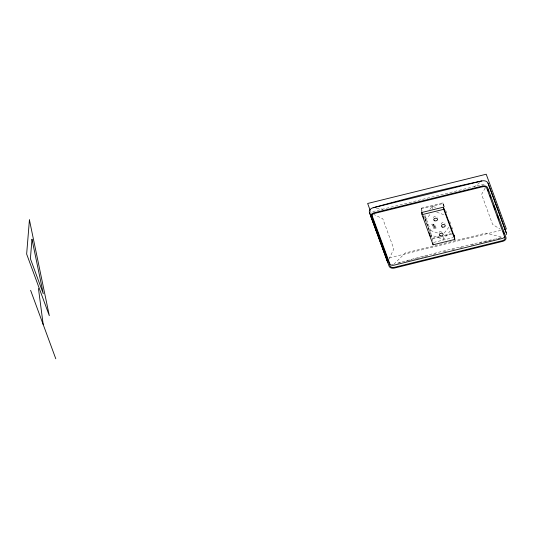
<?xml version="1.0" encoding="UTF-8"?>
<svg xmlns="http://www.w3.org/2000/svg" width="533" height="533" viewBox="0 0 533 533"><rect width="100%" height="100%" fill="white"/><g stroke="black" fill="none" stroke-linecap="round" stroke-linejoin="round"><path stroke-width="0.4" stroke-dasharray="2.67 2" d="M389.043 259.098L393.847 248.884L382.774 218.77L373.873 214.519M485.19 188.069L481.579 194.398L492.652 224.513L500.127 229.057M429.878 209.322L432.31 206.258L436.913 207.89M430.604 233.567L425.62 220.016L430.477 213.893M444.289 233.028L449.146 226.905M425.62 220.016L425.021 215.445L430.557 230.503L431.157 235.073L443.429 239.437L450.238 230.862M393.874 264.221L405.313 252.962L485.843 233.101L502.559 237.412M474.004 187.196L479.847 182.506M421.736 212.514L421.163 208.183L442.903 202.82L444.602 207.457M439.485 236.512L432.236 238.298L431.104 235.213M444.315 235.32L451.558 233.534M439.578 237.232L432.33 239.024L431.197 235.932M440.385 237.038L451.658 234.254M433.615 242.428L452.937 237.665M389.396 257.832L500.707 230.376M397.898 263.229L400.316 262.629M405.953 261.243L408.365 260.644M409.171 260.444L416.42 258.658M417.219 258.458L424.468 256.673M425.274 256.473L429.298 255.48M433.322 254.488L437.346 253.495M443.789 251.909L447.813 250.916M451.837 249.924L455.868 248.931M459.892 247.932L462.304 247.339M471.165 245.153L474.383 244.361M479.214 243.168L484.044 241.975M484.85 241.775L493.705 239.597M497.729 238.597L501.753 237.605A1224.721 859.816 -20.2 0 0 496.163 238.777M376.405 208.243L382.994 209.216M436.747 212.187L444.415 214.919M430.557 230.503L438.226 233.227M445.741 210.542L446.594 212.86M449.719 221.355L450.565 223.673M451.704 226.758L452.557 229.077M444.129 206.631L442.996 203.546L421.257 208.909L422.109 211.221M421.163 208.183L422.303 211.275M423.722 215.132L429.964 232.121M424.948 218.943L429.491 231.302M370.482 211.188L371.055 212.734M442.903 202.82L443.436 206.884M443.03 236.392L443.429 239.437M432.31 206.258L432.809 210.062M432.343 239.11L432.556 240.736M393.227 264.348A5.117 3.604 -7.5 0 1 391.875 264.428M397.838 263.109A1224.721 859.816 -20.2 0 1 495.364 238.951M484.157 184.491A3.418 2.405 -7.5 0 0 482.325 184.591L374.126 211.281A3.418 2.405 -7.5 0 0 372.534 212.027M441.124 232.508A1.912 1.346 -7.5 0 1 441.61 232.528M439.105 232.415A1.912 1.346 -7.5 0 1 441.211 231.309A1.912 1.346 -7.5 0 1 442.843 232.555M441.157 224.033A1.912 1.346 -7.5 0 1 443.083 222.574A1.912 1.346 -7.5 0 1 444.968 223.813M433.496 217.711A1.912 1.346 -7.5 0 1 435.175 216.278A1.912 1.346 -7.5 0 1 437.247 217.151M435.481 226.325C433.595 229.15 430.251 225.479 434.915 225.739A0.853 0.6 -7.5 0 1 435.334 225.972L435.481 226.325M432.969 226.632C434.675 227.851 435.741 224.826 432.969 226.632M436.054 228.024L433.142 228.53L433.009 228.164L435.847 227.464L436.054 228.024M432.609 225.346L432.23 226.039L434.788 224.58L434.648 224.2L431.53 224.146L432.609 225.346M433.962 224.573L433.089 225.079L432.889 224.553L433.962 224.573"/><path stroke-width="0.8" d="M381.575 245.027A684.519 76.112 76.1 0 1 387.678 262.016L369.429 212.394A5.117 3.604 -7.5 0 1 373.113 207.757L481.799 180.947A5.117 3.604 -7.5 0 1 487.995 183.145A684.519 76.112 76.1 0 1 506.243 232.768A5.117 3.604 -7.5 0 1 506.21 234.64M454.263 235.1L454.829 239.43L433.096 244.794L422.016 214.679L443.756 209.316L443.436 206.884M504.738 229.383L506.35 228.983L486.216 174.231L367.65 203.479L370.202 210.422M487.995 183.145L506.243 232.768M487.648 189.162L488.495 191.474M489.914 195.325L490.76 197.63M493.591 205.332L495.01 209.183M497.276 215.345L498.688 219.196M503.219 231.515L504.071 233.827M454.542 237.265L443.469 207.15L421.736 212.514L422.303 214.059M443.756 209.316L454.829 239.43M423.155 216.378L424.008 218.69M429.118 232.588L430.537 236.452M371.641 214.419L389.763 263.702A3.418 2.405 -7.5 0 0 393.954 265.187L502.153 238.498A3.418 2.405 -7.5 0 0 504.611 236.665M30.614 290.325L55.785 358.769M432.876 243.168L433.096 244.794M421.696 212.241L422.016 214.679M38.449 288.466L43.2 324.55M369.429 212.394A684.519 76.112 76.1 0 1 381.302 244.267M373.113 207.757A1224.721 859.816 -20.2 0 1 481.799 180.947M29.428 219.909L26.65 254.061L49.303 315.656L29.428 219.909M31.973 239.27L30.394 258.685L43.273 293.71L31.973 239.27M482.492 186.044L374.033 212.794A4.344 3.058 -7.5 0 0 370.908 216.738L389.097 266.2A4.344 3.058 -7.5 0 0 394.36 268.072L502.819 241.316A4.344 3.058 -7.5 0 0 505.944 237.378L487.755 187.909A4.344 3.058 -7.5 0 0 482.492 186.044M482.612 186.757L374.413 213.447A3.418 2.405 -7.5 0 0 371.927 216.585L390.049 265.867A3.418 2.405 -7.5 0 0 394.233 267.353L502.432 240.663A3.418 2.405 -7.5 0 0 504.918 237.531L486.796 188.249A3.418 2.405 -7.5 0 0 482.612 186.757M440.218 235.813A1.912 1.346 -7.5 0 0 443.096 234.473A1.912 1.346 -7.5 0 0 440.265 233.467A1.912 1.346 -7.5 0 0 440.218 235.813M442.343 227.078A1.912 1.346 -7.5 0 0 445.222 225.739A1.912 1.346 -7.5 0 0 442.383 224.733A1.912 1.346 -7.5 0 0 442.343 227.078M434.681 220.755A1.912 1.346 -7.5 0 0 437.56 219.416A1.912 1.346 -7.5 0 0 434.721 218.41A1.912 1.346 -7.5 0 0 434.681 220.755"/></g></svg>
